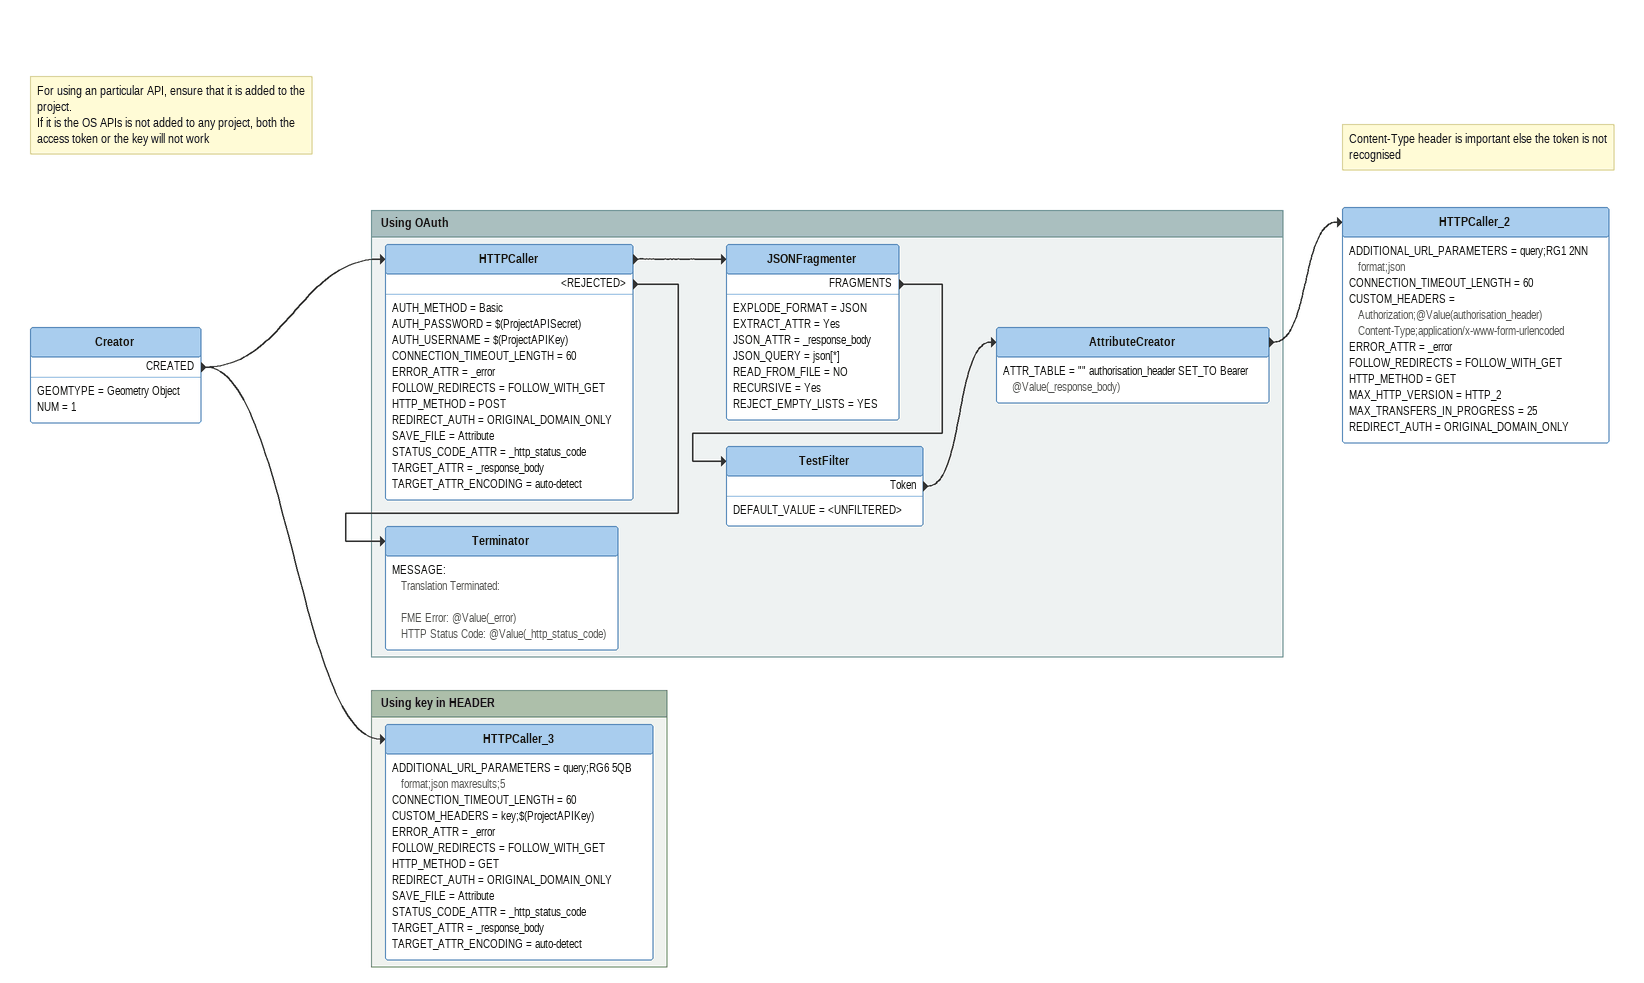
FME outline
Note: For using an particular API, ensure that it is added to the project. / If it is the OS APIs is not added to any project, both the access token or the key will not work
Creator
    GEOMTYPE = Geometry Object
    NUM = 1
    CREATED -> HTTPCaller
    CREATED -> HTTPCaller_3
Note: Content-Type header is important else the token is not recognised
HTTPCaller_2
    ADDITIONAL_URL_PARAMETERS = query;RG1 2NN format;json
    CONNECTION_TIMEOUT_LENGTH = 60
    CUSTOM_HEADERS = Authorization;@Value(authorisation_header) Content-Type;application/x-www-form-urlencoded
    ERROR_ATTR = _error
    FOLLOW_REDIRECTS = FOLLOW_WITH_GET
    HTTP_METHOD = GET
    MAX_HTTP_VERSION = HTTP_2
    MAX_TRANSFERS_IN_PROGRESS = 25
    REDIRECT_AUTH = ORIGINAL_DOMAIN_ONLY

Bookmark: Using OAuth
HTTPCaller
    AUTH_METHOD = Basic
    AUTH_PASSWORD = $(ProjectAPISecret)
    AUTH_USERNAME = $(ProjectAPIKey)
    CONNECTION_TIMEOUT_LENGTH = 60
    ERROR_ATTR = _error
    FOLLOW_REDIRECTS = FOLLOW_WITH_GET
    HTTP_METHOD = POST
    REDIRECT_AUTH = ORIGINAL_DOMAIN_ONLY
    SAVE_FILE = Attribute
    STATUS_CODE_ATTR = _http_status_code
    TARGET_ATTR = _response_body
    TARGET_ATTR_ENCODING = auto-detect
    -> JSONFragmenter
    <REJECTED> -> Terminator
JSONFragmenter
    EXPLODE_FORMAT = JSON
    EXTRACT_ATTR = Yes
    JSON_ATTR = _response_body
    JSON_QUERY = json[*]
    READ_FROM_FILE = NO
    RECURSIVE = Yes
    REJECT_EMPTY_LISTS = YES
    FRAGMENTS -> TestFilter
TestFilter
    DEFAULT_VALUE = <UNFILTERED>
    Token -> AttributeCreator
AttributeCreator
    ATTR_TABLE = "" authorisation_header SET_TO Bearer @Value(_response_body)
    -> HTTPCaller_2
Terminator
    MESSAGE:
      Translation Terminated:

      FME Error: @Value(_error)
      HTTP Status Code: @Value(_http_status_code)

Bookmark: Using key in HEADER
HTTPCaller_3
    ADDITIONAL_URL_PARAMETERS = query;RG6 5QB format;json maxresults;5
    CONNECTION_TIMEOUT_LENGTH = 60
    CUSTOM_HEADERS = key;$(ProjectAPIKey)
    ERROR_ATTR = _error
    FOLLOW_REDIRECTS = FOLLOW_WITH_GET
    HTTP_METHOD = GET
    REDIRECT_AUTH = ORIGINAL_DOMAIN_ONLY
    SAVE_FILE = Attribute
    STATUS_CODE_ATTR = _http_status_code
    TARGET_ATTR = _response_body
    TARGET_ATTR_ENCODING = auto-detect
